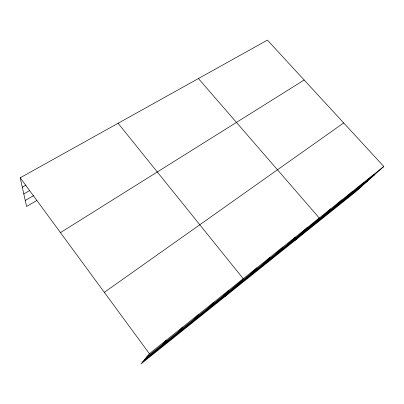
<?xml version="1.0" encoding="UTF-8"?>
<svg xmlns="http://www.w3.org/2000/svg" width="404" height="404" viewBox="0 0 404 404"><rect width="100%" height="100%" fill="white"/><g stroke="black" fill="none" stroke-linecap="round" stroke-linejoin="round"><path stroke-width="0.61" d="M383.8 166.478L149.384 353.697L141.062 363.878L355.313 192.031L383.8 166.478L267.418 40.122L20.2 177.795L26.603 206.479L36.809 200.51M162.963 344.006L166.322 340.168M178.785 331.351L182.709 327.083M194.117 319.089L198.571 314.413M208.984 307.197L213.933 302.147M223.407 295.662L228.821 290.254M225.457 296.188L243.253 278.73L118.094 123.281M250.606 273.907L256.848 267.872M263.438 263.645L270.049 257.328M275.917 253.662L282.876 247.081M288.062 243.95L295.344 237.123M299.879 234.497L307.469 227.442M295.152 240.284L319.261 218.024L198.435 78.538M322.599 216.327L330.74 208.853M333.522 207.59L341.915 199.929M344.168 199.076L352.798 191.238M354.545 190.774L363.398 182.77M364.671 182.679L373.73 174.523M146.632 357.065L374.543 174.781M144.688 359.444L367.908 180.734M142.799 361.757L361.373 186.592M104.318 292.334L343.688 122.927M60.464 232.618L304.156 80.007M25.26 200.46L33.785 195.521M23.801 193.92L29.633 190.582M22.306 187.224L26.124 185.062M20.2 177.795L149.384 353.697"/></g></svg>
